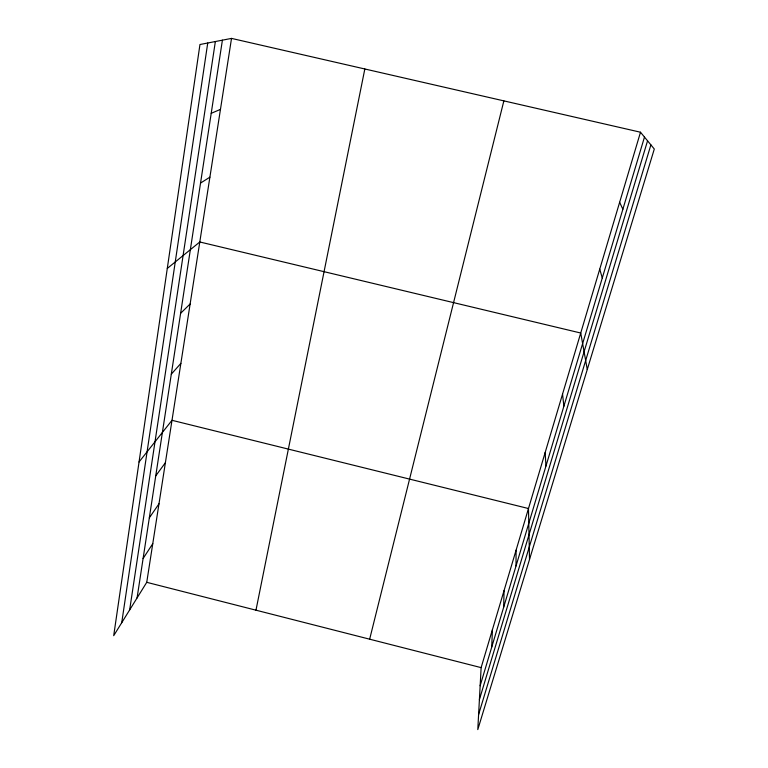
<?xml version="1.0" encoding="UTF-8"?>
<svg xmlns="http://www.w3.org/2000/svg" width="768" height="768" viewBox="0 0 768 768"><rect width="100%" height="100%" fill="white"/><g stroke="black" fill="none" stroke-linecap="round" stroke-linejoin="round"><path stroke-width="1.15" d="M516.019 565.978L516.077 550.214M503.674 607.2L504.058 590.582M491.722 647.107L492.413 629.702M640.502 132.221L481.123 667.632L477.792 729.6L654.298 149.021L640.502 132.221L231.523 38.4L199.958 44.515L113.702 635.674L146.746 582.317L231.523 38.4M121.728 622.723L207.734 43.008M129.658 609.907L215.357 41.53M137.069 597.946L222.403 40.166M255.974 610.186L364.829 68.986M369.658 639.187L503.866 100.877M480.144 685.766L644.486 137.069M479.395 699.648L647.558 140.822M478.598 714.547L650.89 144.874M143.098 558.518L152.774 543.667M149.328 517.834L158.986 503.818M155.75 475.843L165.389 462.72M139.046 461.971L171.994 420.307L528.48 508.531L529.507 559.488M171.302 374.179L180.874 363.379M180.614 313.306L190.128 303.984M167.29 268.445L199.795 241.978L580.733 333.024L587.27 369.485M200.534 183.072L209.894 177.178M211.21 113.318L220.464 109.382M146.746 582.317L481.123 667.632M619.642 202.301L622.867 209.251M599.741 269.165L602.275 278.016M562.55 394.09L563.866 406.234M545.155 452.534L545.942 466.099"/></g></svg>
